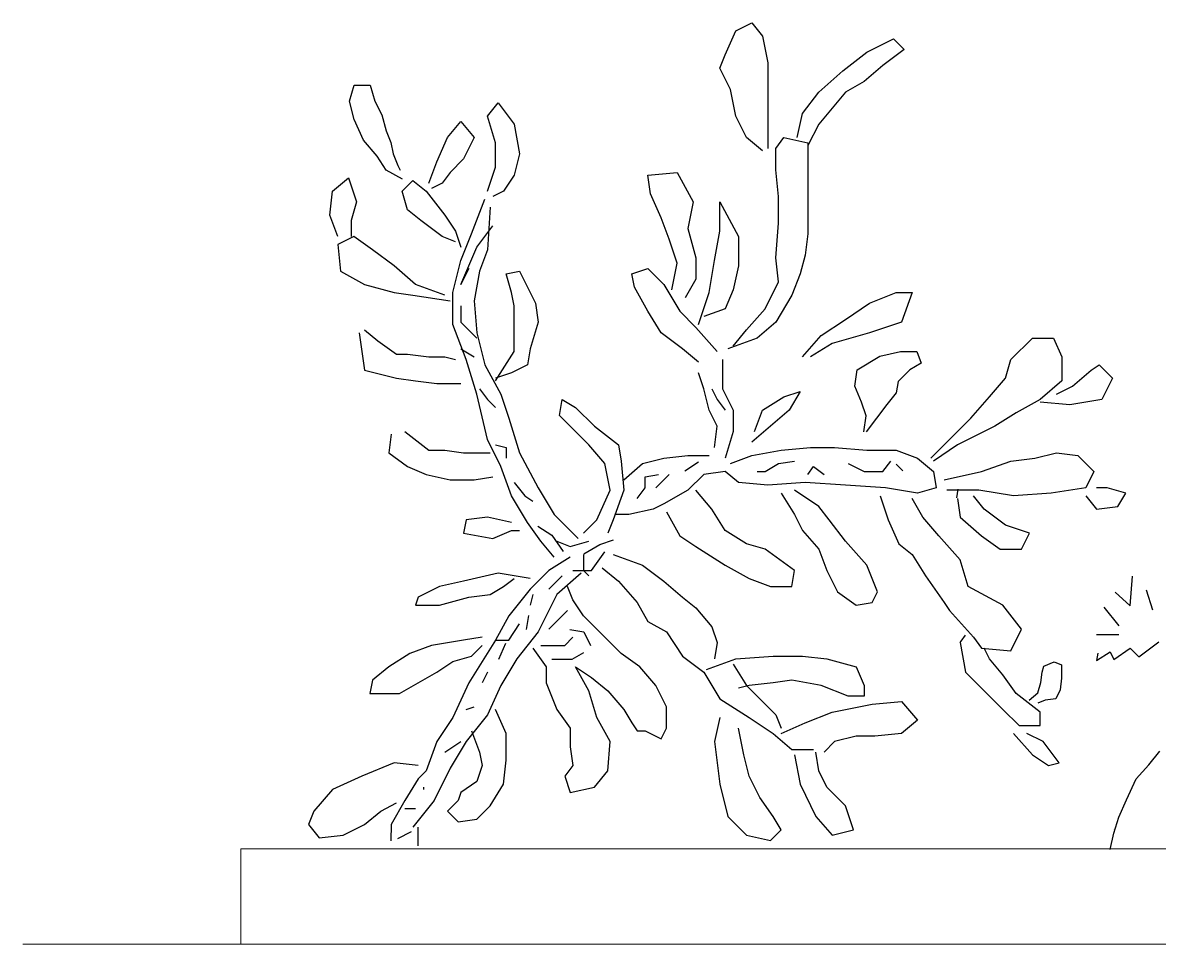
# Model space of a CAD drawing. Header units: millimetres. Extents: x 224.49 to 232.8, y 170.44 to 178.39.
# Drawn here: x 227.664 to 228.796, y 177.464 to 178.382 of the extents above; entities that cross this region are included whole.
import ezdxf

# ---------------------------------------------------------------- set-up
doc = ezdxf.new("R2010")
doc.units = ezdxf.units.MM
doc.layers.add('PROIEZIONI', color=145, linetype='Continuous', lineweight=13)
doc.layers.add('VEGETAZIONE', color=94, linetype='Continuous')

msp = doc.modelspace()

# ---------------------------------------------------------------- linework, layer by layer
at = {"layer": 'PROIEZIONI'}
for p, q in [((227.8815, 177.5597), (232.2167, 177.5597)), ((227.8815, 177.4645), (227.8815, 177.5597))]:
    msp.add_line(p, q, dxfattribs=at)
at = {"layer": 'PROIEZIONI', "color": 5}
msp.add_line((232.5099, 177.4645), (227.6642, 177.4645), dxfattribs=at)
at = {"layer": 'VEGETAZIONE'}
for p, q in [((228.3744, 178.3743), (228.3904, 178.3823)), ((228.3904, 178.3823), (228.401, 178.369)), ((228.3638, 178.3504), (228.3744, 178.3743)), ((228.401, 178.369), (228.4063, 178.3424)), ((228.5048, 178.353), (228.5314, 178.3664)), ((228.5314, 178.3664), (228.542, 178.3557)), ((228.542, 178.3557), (228.5207, 178.3397)), ((228.3585, 178.3371), (228.3638, 178.3504)), ((228.4063, 178.3424), (228.4063, 178.3238)), ((228.4808, 178.3344), (228.5048, 178.353)), ((228.3691, 178.3158), (228.3585, 178.3371)), ((228.4569, 178.3131), (228.4808, 178.3344)), ((228.5207, 178.3397), (228.5021, 178.3238)), ((227.9897, 178.3043), (227.9943, 178.3203)), ((227.9943, 178.3203), (228.0103, 178.3203)), ((228.0103, 178.3203), (228.0149, 178.3043)), ((228.4063, 178.3238), (228.4063, 178.3025)), ((228.5021, 178.3238), (228.4835, 178.3131)), ((228.3744, 178.2892), (228.3691, 178.3158)), ((228.4409, 178.2918), (228.4569, 178.3131)), ((228.4835, 178.3131), (228.4702, 178.2972)), ((227.9943, 178.286), (227.9897, 178.3043)), ((228.0149, 178.3043), (228.0218, 178.2905)), ((228.1271, 178.2892), (228.1377, 178.3025)), ((228.1377, 178.3025), (228.1537, 178.2812)), ((228.4063, 178.3025), (228.4063, 178.2785)), ((228.4702, 178.2972), (228.4569, 178.2812)), ((228.0035, 178.2654), (227.9943, 178.286)), ((228.0218, 178.2905), (228.0263, 178.2745)), ((228.135, 178.2626), (228.1271, 178.2892)), ((228.3851, 178.2679), (228.3744, 178.2892)), ((228.4356, 178.2679), (228.4409, 178.2918)), ((228.0263, 178.2745), (228.0309, 178.2631)), ((228.0872, 178.2679), (228.1005, 178.2838)), ((228.1005, 178.2838), (228.1138, 178.2679)), ((228.1537, 178.2812), (228.159, 178.2519)), ((228.4063, 178.2785), (228.4063, 178.2572)), ((228.4569, 178.2812), (228.4462, 178.2599)), ((228.0172, 178.2493), (228.0035, 178.2654)), ((228.0309, 178.2631), (228.0332, 178.2516)), ((228.0765, 178.2439), (228.0872, 178.2679)), ((228.1138, 178.2679), (228.1031, 178.2466)), ((228.401, 178.2546), (228.3851, 178.2679)), ((228.4143, 178.2572), (228.4223, 178.2679)), ((228.4223, 178.2679), (228.4462, 178.2626)), ((228.0332, 178.2516), (228.0378, 178.2402)), ((228.135, 178.2386), (228.135, 178.2626)), ((228.159, 178.2519), (228.1537, 178.2306)), ((228.4143, 178.2359), (228.4143, 178.2572)), ((228.4462, 178.2626), (228.4462, 178.2359)), ((228.0263, 178.2356), (228.0172, 178.2493)), ((228.0378, 178.2402), (228.04, 178.2356)), ((228.0686, 178.2226), (228.0765, 178.2439)), ((228.1031, 178.2466), (228.0898, 178.2333)), ((228.0423, 178.2265), (228.0263, 178.2356)), ((228.0898, 178.2333), (228.0819, 178.2226)), ((228.1271, 178.2146), (228.135, 178.2386)), ((228.1537, 178.2306), (228.143, 178.2146)), ((228.2867, 178.2306), (228.3159, 178.2333)), ((228.2893, 178.212), (228.2867, 178.2306)), ((228.3159, 178.2333), (228.3319, 178.204)), ((228.417, 178.2093), (228.4143, 178.2359)), ((228.4462, 178.2359), (228.4462, 178.2067)), ((227.9728, 178.2146), (227.9888, 178.228)), ((227.9888, 178.228), (227.9967, 178.204)), ((228.042, 178.2146), (228.0526, 178.2253)), ((228.0526, 178.2253), (228.0659, 178.2146)), ((228.0819, 178.2226), (228.0712, 178.2173)), ((227.9701, 178.1907), (227.9728, 178.2146)), ((228.0473, 178.196), (228.042, 178.2146)), ((228.0659, 178.2146), (228.0845, 178.1907)), ((228.1111, 178.1721), (228.1244, 178.2067)), ((228.143, 178.2146), (228.1324, 178.2093)), ((228.3, 178.188), (228.2893, 178.212)), ((228.417, 178.1827), (228.417, 178.2093)), ((228.4462, 178.2067), (228.4462, 178.1721)), ((227.9967, 178.204), (227.9914, 178.1854)), ((228.0606, 178.1854), (228.0473, 178.196)), ((228.1297, 178.1987), (228.1271, 178.1561)), ((228.3319, 178.204), (228.3265, 178.1774)), ((228.3585, 178.204), (228.3771, 178.1694)), ((228.3585, 178.1747), (228.3585, 178.204)), ((227.9781, 178.1694), (227.9701, 178.1907)), ((227.9914, 178.1854), (227.9914, 178.1694)), ((228.0819, 178.1694), (228.0606, 178.1854)), ((228.0845, 178.1907), (228.0952, 178.1747)), ((228.3079, 178.1667), (228.3, 178.188)), ((228.0952, 178.1747), (228.1005, 178.1588)), ((228.1164, 178.1588), (228.1324, 178.1801)), ((228.3265, 178.1774), (228.3345, 178.1481)), ((228.3531, 178.1455), (228.3585, 178.1747)), ((228.4143, 178.1481), (228.417, 178.1827)), ((227.9941, 178.1694), (227.9781, 178.1614)), ((227.9781, 178.1614), (227.9808, 178.1348)), ((228.0127, 178.1561), (227.9941, 178.1694)), ((228.0952, 178.1641), (228.0819, 178.1694)), ((228.1005, 178.1455), (228.1111, 178.1721)), ((228.3159, 178.1428), (228.3079, 178.1667)), ((228.3771, 178.1694), (228.3771, 178.1401)), ((228.4462, 178.1721), (228.4436, 178.1508)), ((228.034, 178.1401), (228.0127, 178.1561)), ((228.1005, 178.1215), (228.1164, 178.1588)), ((228.1271, 178.1561), (228.1191, 178.1348)), ((228.4436, 178.1508), (228.4383, 178.1321)), ((228.0553, 178.1215), (228.034, 178.1401)), ((228.0925, 178.1135), (228.1005, 178.1455)), ((228.3106, 178.1162), (228.3159, 178.1428)), ((228.3345, 178.1481), (228.3345, 178.1268)), ((228.3478, 178.1135), (228.3531, 178.1455)), ((228.3771, 178.1401), (228.3718, 178.1162)), ((228.417, 178.1242), (228.4143, 178.1481)), ((227.9808, 178.1348), (228.0047, 178.1215)), ((228.1084, 178.1375), (228.1005, 178.1215)), ((228.1191, 178.1348), (228.1138, 178.1055)), ((228.1457, 178.1321), (228.159, 178.1348)), ((228.151, 178.1135), (228.1457, 178.1321)), ((228.159, 178.1348), (228.1749, 178.1029)), ((228.2707, 178.1321), (228.2867, 178.1375)), ((228.2734, 178.1188), (228.2707, 178.1321)), ((228.2867, 178.1375), (228.3026, 178.1215)), ((228.4383, 178.1321), (228.4303, 178.1109)), ((228.0047, 178.1215), (228.034, 178.1135)), ((228.0845, 178.1109), (228.0553, 178.1215)), ((228.2867, 178.0949), (228.2734, 178.1188)), ((228.3026, 178.1215), (228.3186, 178.0949)), ((228.3345, 178.1268), (228.3239, 178.1082)), ((228.3718, 178.1162), (228.3638, 178.0975)), ((228.4037, 178.0975), (228.417, 178.1242)), ((228.034, 178.1135), (228.0526, 178.1109)), ((228.0526, 178.1109), (228.0898, 178.1055)), ((228.0925, 178.0816), (228.0925, 178.1135)), ((228.1138, 178.1055), (228.1164, 178.0736)), ((228.1537, 178.1002), (228.151, 178.1135)), ((228.3372, 178.0816), (228.3478, 178.1135)), ((228.4303, 178.1109), (228.4143, 178.0842)), ((228.5074, 178.1029), (228.534, 178.1135)), ((228.534, 178.1135), (228.55, 178.1135)), ((228.55, 178.1135), (228.5393, 178.0842)), ((228.1005, 178.1002), (228.1005, 178.0842)), ((228.1537, 178.0709), (228.1537, 178.1002)), ((228.1749, 178.1029), (228.1776, 178.0842)), ((228.3, 178.0736), (228.2867, 178.0949)), ((228.3186, 178.0949), (228.3345, 178.0789)), ((228.3638, 178.0975), (228.3425, 178.0896)), ((228.3851, 178.0763), (228.4037, 178.0975)), ((228.4835, 178.0869), (228.5074, 178.1029)), ((228.1058, 178.047), (228.0925, 178.0816)), ((228.1005, 178.0842), (228.1164, 178.0683)), ((228.1776, 178.0842), (228.1696, 178.0576)), ((228.4143, 178.0842), (228.3957, 178.0683)), ((228.4595, 178.0709), (228.4835, 178.0869)), ((228.5393, 178.0842), (228.5074, 178.0736)), ((227.9994, 178.0736), (228.0047, 178.0363)), ((228.0047, 178.0763), (228.018, 178.0656)), ((228.1164, 178.0736), (228.1244, 178.0417)), ((228.1537, 178.055), (228.1537, 178.0709)), ((228.3212, 178.0576), (228.3, 178.0736)), ((228.3345, 178.0789), (228.3558, 178.055)), ((228.3718, 178.0603), (228.3851, 178.0763)), ((228.4409, 178.0496), (228.4595, 178.0709)), ((228.5074, 178.0736), (228.4702, 178.0629)), ((228.018, 178.0656), (228.0366, 178.0523)), ((228.3957, 178.0683), (228.3664, 178.0576)), ((228.4702, 178.0629), (228.4489, 178.0496)), ((228.6484, 178.047), (228.6697, 178.0683)), ((228.6697, 178.0683), (228.6909, 178.0683)), ((228.6909, 178.0683), (228.6989, 178.0496)), ((228.0366, 178.0523), (228.0473, 178.0523)), ((228.0473, 178.0523), (228.0686, 178.0496)), ((228.0686, 178.0496), (228.0845, 178.0496)), ((228.0845, 178.0496), (228.0952, 178.047)), ((228.1005, 178.0576), (228.1138, 178.0496)), ((228.135, 178.0257), (228.1537, 178.055)), ((228.1696, 178.0576), (228.167, 178.0417)), ((228.3372, 178.0443), (228.3212, 178.0576)), ((228.4951, 178.0366), (228.5179, 178.0503)), ((228.5179, 178.0503), (228.5385, 178.0549)), ((228.5385, 178.0549), (228.5545, 178.0549)), ((228.5545, 178.0549), (228.5591, 178.0434)), ((228.6989, 178.0496), (228.6989, 178.0257)), ((228.0047, 178.0363), (228.0366, 178.0283)), ((228.1164, 178.0124), (228.1058, 178.047)), ((228.1244, 178.0417), (228.1404, 178.0124)), ((228.167, 178.0417), (228.151, 178.0337)), ((228.3611, 178.047), (228.3611, 178.0177)), ((228.4928, 178.0205), (228.4951, 178.0366)), ((228.5476, 178.0366), (228.5362, 178.0251)), ((228.5591, 178.0434), (228.5476, 178.0366)), ((228.6431, 178.0283), (228.6484, 178.047)), ((228.7096, 178.0204), (228.7282, 178.0363)), ((228.7282, 178.0363), (228.7362, 178.0417)), ((228.7362, 178.0417), (228.7495, 178.0283)), ((228.0366, 178.0283), (228.0553, 178.0257)), ((228.0553, 178.0257), (228.0765, 178.023)), ((228.151, 178.0337), (228.135, 178.0283)), ((228.3425, 178.0177), (228.3372, 178.0337)), ((228.5362, 178.0251), (228.5339, 178.0137)), ((228.6271, 178.0097), (228.6431, 178.0283)), ((228.6989, 178.0257), (228.6776, 178.0071)), ((228.7495, 178.0283), (228.7388, 178.0071)), ((228.0765, 178.023), (228.1005, 178.023)), ((228.1191, 178.0177), (228.1271, 178.0071)), ((228.3478, 177.9964), (228.3425, 178.0177)), ((228.3505, 178.0177), (228.3558, 178.0071)), ((228.3611, 178.0177), (228.3718, 177.9964)), ((228.4223, 178.0097), (228.4383, 178.015)), ((228.4383, 178.015), (228.4276, 177.9964)), ((228.4996, 178.0045), (228.4928, 178.0205)), ((228.5339, 178.0137), (228.5248, 178.0022)), ((228.6936, 178.0124), (228.7096, 178.0204)), ((228.1271, 177.9671), (228.1164, 178.0124)), ((228.1271, 178.0071), (228.135, 177.9991)), ((228.1404, 178.0124), (228.1483, 177.9884)), ((228.1989, 177.9911), (228.2015, 178.0071)), ((228.2015, 178.0071), (228.2148, 177.9991)), ((228.3558, 178.0071), (228.3638, 177.9964)), ((228.401, 177.9964), (228.4223, 178.0097)), ((228.5042, 177.9908), (228.4996, 178.0045)), ((228.6085, 177.9884), (228.6271, 178.0097)), ((228.6776, 178.0071), (228.6537, 177.9937)), ((228.7069, 178.0017), (228.6776, 178.0044)), ((228.7388, 178.0071), (228.7069, 178.0017)), ((228.2095, 177.9804), (228.1989, 177.9911)), ((228.2148, 177.9991), (228.2335, 177.9804)), ((228.3558, 177.9804), (228.3478, 177.9964)), ((228.3718, 177.9964), (228.3718, 177.9751)), ((228.393, 177.9751), (228.401, 177.9964)), ((228.4276, 177.9964), (228.409, 177.9804)), ((228.5248, 178.0022), (228.5042, 177.9748)), ((228.6537, 177.9937), (228.6324, 177.9804)), ((228.1483, 177.9884), (228.159, 177.9538)), ((228.2281, 177.9618), (228.2095, 177.9804)), ((228.2335, 177.9804), (228.2574, 177.9618)), ((228.3531, 177.9591), (228.3558, 177.9804)), ((228.409, 177.9804), (228.3904, 177.9645)), ((228.5019, 177.9748), (228.5042, 177.9908)), ((228.5872, 177.9671), (228.6085, 177.9884)), ((228.6324, 177.9804), (228.6111, 177.9698)), ((228.0313, 177.9725), (228.0287, 177.9538)), ((228.0446, 177.9751), (228.0686, 177.9565)), ((228.3718, 177.9751), (228.3638, 177.9485)), ((228.6111, 177.9698), (228.5952, 177.9618)), ((228.1404, 177.9405), (228.1271, 177.9671)), ((228.135, 177.9618), (228.1457, 177.9591)), ((228.1457, 177.9591), (228.1457, 177.9485)), ((228.2441, 177.9432), (228.2281, 177.9618)), ((228.2574, 177.9618), (228.2601, 177.9458)), ((228.4196, 177.9565), (228.4489, 177.9591)), ((228.4489, 177.9591), (228.4728, 177.9591)), ((228.4728, 177.9591), (228.5048, 177.9565)), ((228.5686, 177.9485), (228.5872, 177.9671)), ((228.5952, 177.9618), (228.5712, 177.9458)), ((228.0287, 177.9538), (228.0473, 177.9405)), ((228.0686, 177.9565), (228.0845, 177.9565)), ((228.0845, 177.9565), (228.1031, 177.9538)), ((228.1031, 177.9538), (228.1297, 177.9538)), ((228.159, 177.9538), (228.1776, 177.9192)), ((228.2601, 177.9458), (228.2627, 177.9166)), ((228.2813, 177.9432), (228.3026, 177.9485)), ((228.3026, 177.9485), (228.3265, 177.9512)), ((228.3265, 177.9512), (228.3478, 177.9512)), ((228.3691, 177.9432), (228.3904, 177.9512)), ((228.3904, 177.9512), (228.4196, 177.9565)), ((228.417, 177.9432), (228.4329, 177.9458)), ((228.5048, 177.9565), (228.534, 177.9565)), ((228.5207, 177.9352), (228.5287, 177.9458)), ((228.534, 177.9565), (228.5553, 177.9485)), ((228.5553, 177.9485), (228.5712, 177.9352)), ((228.6191, 177.9352), (228.6484, 177.9458)), ((228.6484, 177.9458), (228.6723, 177.9485)), ((228.6723, 177.9485), (228.6936, 177.9538)), ((228.6936, 177.9538), (228.7149, 177.9512)), ((228.7149, 177.9512), (228.7308, 177.9352)), ((228.0473, 177.9405), (228.0659, 177.9325)), ((228.151, 177.9112), (228.1404, 177.9405)), ((228.2494, 177.9166), (228.2441, 177.9432)), ((228.2627, 177.9272), (228.2813, 177.9432)), ((228.3236, 177.9359), (228.3373, 177.945)), ((228.3638, 177.9352), (228.3425, 177.9325)), ((228.3771, 177.9245), (228.3638, 177.9352)), ((228.3957, 177.9352), (228.4037, 177.9352)), ((228.4037, 177.9352), (228.417, 177.9432)), ((228.4462, 177.9325), (228.4516, 177.9405)), ((228.4516, 177.9405), (228.4622, 177.9325)), ((228.4861, 177.9432), (228.5021, 177.9352)), ((228.5021, 177.9352), (228.5207, 177.9352)), ((228.5339, 177.9428), (228.5408, 177.9359)), ((228.5712, 177.9352), (228.5739, 177.9192)), ((228.5819, 177.9272), (228.6191, 177.9352)), ((228.7308, 177.9352), (228.7229, 177.9192)), ((228.0659, 177.9325), (228.0898, 177.9272)), ((228.0898, 177.9272), (228.1138, 177.9272)), ((228.1138, 177.9272), (228.1324, 177.9299)), ((228.1537, 177.9245), (228.1643, 177.9112)), ((228.284, 177.9299), (228.2973, 177.9325)), ((228.284, 177.9192), (228.284, 177.9299)), ((228.2946, 177.9192), (228.3026, 177.9272)), ((228.3026, 177.9272), (228.3079, 177.9325)), ((228.3425, 177.9325), (228.3265, 177.9166)), ((228.4063, 177.9219), (228.3771, 177.9245)), ((228.4436, 177.9245), (228.4063, 177.9219)), ((228.4835, 177.9219), (228.4436, 177.9245)), ((228.1776, 177.9192), (228.1936, 177.8926)), ((228.2361, 177.8873), (228.2494, 177.9166)), ((228.2627, 177.9166), (228.2521, 177.8873)), ((228.276, 177.9086), (228.284, 177.9192)), ((228.3265, 177.9166), (228.3026, 177.9033)), ((228.3505, 177.8979), (228.3345, 177.9166)), ((228.4196, 177.9139), (228.4329, 177.8926)), ((228.4569, 177.9006), (228.4329, 177.9166)), ((228.5234, 177.9192), (228.4835, 177.9219)), ((228.5553, 177.9139), (228.5234, 177.9192)), ((228.5739, 177.9192), (228.5553, 177.9139)), ((228.6165, 177.9166), (228.5845, 177.9166)), ((228.5944, 177.9091), (228.5959, 177.9179)), ((228.651, 177.9112), (228.6165, 177.9166)), ((228.6883, 177.9139), (228.651, 177.9112)), ((228.7229, 177.9192), (228.6883, 177.9139)), ((228.7441, 177.9192), (228.7335, 177.9192)), ((228.7628, 177.9139), (228.7441, 177.9192)), ((228.7548, 177.9006), (228.7628, 177.9139)), ((228.167, 177.8846), (228.151, 177.9112)), ((228.1643, 177.9112), (228.1723, 177.9059)), ((228.3026, 177.9033), (228.292, 177.8979)), ((228.4675, 177.8873), (228.4569, 177.9006)), ((228.5181, 177.9112), (228.526, 177.8873)), ((228.5606, 177.8899), (228.55, 177.9086)), ((228.5952, 177.9086), (228.5978, 177.8899)), ((228.6218, 177.8979), (228.6111, 177.9112)), ((228.7229, 177.9112), (228.7335, 177.8979)), ((228.7335, 177.8979), (228.7548, 177.9006)), ((228.1271, 177.8899), (228.1058, 177.8873)), ((228.151, 177.8846), (228.1271, 177.8899)), ((228.1936, 177.8926), (228.2175, 177.8687)), ((228.268, 177.8926), (228.2547, 177.8926)), ((228.292, 177.8979), (228.268, 177.8926)), ((228.3053, 177.8953), (228.3186, 177.8713)), ((228.3638, 177.8766), (228.3505, 177.8979)), ((228.4329, 177.8926), (228.4409, 177.8766)), ((228.5766, 177.8713), (228.5606, 177.8899)), ((228.5978, 177.8899), (228.6191, 177.8713)), ((228.6431, 177.882), (228.6218, 177.8979)), ((228.1058, 177.8873), (228.1031, 177.874)), ((228.1803, 177.866), (228.167, 177.8846)), ((228.1772, 177.881), (228.191, 177.8718)), ((228.2228, 177.874), (228.2361, 177.8873)), ((228.2521, 177.8873), (228.2468, 177.874)), ((228.4835, 177.866), (228.4675, 177.8873)), ((228.526, 177.8873), (228.5367, 177.8633)), ((228.667, 177.874), (228.6431, 177.882)), ((228.1031, 177.874), (228.1324, 177.8687)), ((228.1324, 177.8687), (228.151, 177.8766)), ((228.151, 177.8766), (228.159, 177.8766)), ((228.191, 177.8718), (228.2024, 177.8558)), ((228.239, 177.8627), (228.2527, 177.8673)), ((228.3186, 177.8713), (228.3345, 177.8607)), ((228.3851, 177.8633), (228.3638, 177.8766)), ((228.4409, 177.8766), (228.4569, 177.858)), ((228.5978, 177.8474), (228.5766, 177.8713)), ((228.6191, 177.8713), (228.6377, 177.858)), ((228.659, 177.858), (228.667, 177.874)), ((228.1936, 177.85), (228.1803, 177.866)), ((228.1962, 177.866), (228.2095, 177.8607)), ((228.2095, 177.8607), (228.2281, 177.866)), ((228.223, 177.8535), (228.239, 177.8627)), ((228.2308, 177.8367), (228.2441, 177.8553)), ((228.3345, 177.8607), (228.3638, 177.842)), ((228.4037, 177.858), (228.3851, 177.8633)), ((228.4329, 177.8367), (228.4037, 177.858)), ((228.4569, 177.858), (228.4649, 177.8367)), ((228.5048, 177.842), (228.4835, 177.866)), ((228.5367, 177.8633), (228.55, 177.8527)), ((228.6377, 177.858), (228.659, 177.858)), ((228.2095, 177.85), (228.1882, 177.8367)), ((228.2228, 177.8527), (228.2228, 177.8367)), ((228.2521, 177.8527), (228.2813, 177.842)), ((228.55, 177.8527), (228.5633, 177.8314)), ((228.6058, 177.8207), (228.5978, 177.8474)), ((228.1377, 177.8341), (228.1031, 177.8261)), ((228.1696, 177.8287), (228.1377, 177.8341)), ((228.1882, 177.8367), (228.1696, 177.8181)), ((228.2202, 177.8341), (228.1962, 177.8128)), ((228.2122, 177.8367), (228.2308, 177.8367)), ((228.2228, 177.8367), (228.2281, 177.8314)), ((228.2414, 177.8394), (228.2574, 177.8261)), ((228.2813, 177.842), (228.3026, 177.8261)), ((228.3638, 177.842), (228.3877, 177.8287)), ((228.4303, 177.8207), (228.4329, 177.8367)), ((228.4649, 177.8367), (228.4755, 177.8154)), ((228.5154, 177.8154), (228.5048, 177.842)), ((228.1031, 177.8261), (228.0792, 177.8207)), ((228.143, 177.8207), (228.1537, 177.8287)), ((228.1882, 177.8181), (228.2015, 177.8314)), ((228.2574, 177.8261), (228.276, 177.8048)), ((228.3026, 177.8261), (228.3212, 177.8101)), ((228.3877, 177.8287), (228.409, 177.8207)), ((228.5633, 177.8314), (228.5819, 177.8048)), ((228.767, 177.8014), (228.7695, 177.8311)), ((228.0579, 177.8101), (228.0553, 177.8021)), ((228.0792, 177.8207), (228.0579, 177.8101)), ((228.0792, 177.8021), (228.1084, 177.8101)), ((228.1084, 177.8101), (228.1297, 177.8128)), ((228.1297, 177.8128), (228.143, 177.8207)), ((228.1696, 177.8181), (228.1483, 177.7915)), ((228.1723, 177.8128), (228.1696, 177.8021)), ((228.1962, 177.8128), (228.1776, 177.7755)), ((228.2122, 177.8074), (228.2069, 177.8207)), ((228.3212, 177.8101), (228.3345, 177.7995)), ((228.409, 177.8207), (228.4303, 177.8207)), ((228.4755, 177.8154), (228.4941, 177.8021)), ((228.5101, 177.8048), (228.5154, 177.8154)), ((228.6404, 177.8021), (228.6058, 177.8207)), ((228.7522, 177.8151), (228.767, 177.8014)), ((228.7831, 177.8175), (228.7893, 177.7977)), ((228.0553, 177.8021), (228.0792, 177.8021)), ((228.2228, 177.7915), (228.2122, 177.8074)), ((228.276, 177.8048), (228.2867, 177.7861)), ((228.3345, 177.7995), (228.3505, 177.7808)), ((228.4941, 177.8021), (228.5101, 177.8048)), ((228.5819, 177.8048), (228.5872, 177.7968)), ((228.659, 177.7782), (228.6404, 177.8021)), ((228.741, 177.8002), (228.7559, 177.7816)), ((228.1483, 177.7915), (228.135, 177.7675)), ((228.1658, 177.778), (228.1681, 177.7918)), ((228.1882, 177.7782), (228.1989, 177.7888)), ((228.1989, 177.7888), (228.2069, 177.7968)), ((228.2361, 177.7782), (228.2228, 177.7915)), ((228.5872, 177.7968), (228.6111, 177.7702)), ((228.1483, 177.7675), (228.159, 177.7835)), ((228.2092, 177.778), (228.223, 177.7757)), ((228.2601, 177.7542), (228.2361, 177.7782)), ((228.2867, 177.7861), (228.3053, 177.7755)), ((228.3505, 177.7808), (228.3558, 177.7649)), ((228.6484, 177.7569), (228.659, 177.7782)), ((228.1031, 177.7675), (228.0712, 177.7622)), ((228.1217, 177.7702), (228.1031, 177.7675)), ((228.135, 177.7675), (228.1217, 177.7462)), ((228.135, 177.7675), (228.1483, 177.7675)), ((228.1776, 177.7755), (228.1563, 177.7489)), ((228.2042, 177.7622), (228.2122, 177.7702)), ((228.223, 177.7757), (228.2298, 177.762)), ((228.3053, 177.7755), (228.3212, 177.7515)), ((228.3558, 177.7649), (228.3531, 177.7489)), ((228.5978, 177.7649), (228.5988, 177.7664)), ((228.5978, 177.7649), (228.6032, 177.7356)), ((228.5988, 177.7664), (228.6032, 177.7723)), ((228.6111, 177.7702), (228.6191, 177.7595)), ((228.7336, 177.773), (228.7559, 177.773)), ((228.7757, 177.7507), (228.7955, 177.7656)), ((228.0499, 177.7542), (228.0287, 177.7409)), ((228.0712, 177.7622), (228.0499, 177.7542)), ((228.1111, 177.7515), (228.1217, 177.7622)), ((228.1384, 177.7483), (228.1452, 177.7643)), ((228.1723, 177.7595), (228.1856, 177.7409)), ((228.1803, 177.7622), (228.2042, 177.7622)), ((228.2115, 177.7483), (228.223, 177.7551)), ((228.2787, 177.7409), (228.2601, 177.7542)), ((228.6191, 177.7595), (228.6484, 177.7569)), ((228.6271, 177.7489), (228.6218, 177.7595)), ((228.7336, 177.747), (228.7472, 177.7557)), ((228.7349, 177.7544), (228.7336, 177.747)), ((228.7472, 177.7557), (228.7509, 177.7482)), ((228.7509, 177.7482), (228.767, 177.7594)), ((228.767, 177.7594), (228.7757, 177.7507)), ((228.0765, 177.7356), (228.0925, 177.7462)), ((228.0925, 177.7462), (228.1111, 177.7515)), ((228.1217, 177.7462), (228.1084, 177.7249)), ((228.1563, 177.7489), (228.1404, 177.7223)), ((228.191, 177.7483), (228.2115, 177.7483)), ((228.3212, 177.7515), (228.3425, 177.7356)), ((228.3452, 177.7382), (228.3744, 177.7489)), ((228.3718, 177.7436), (228.3851, 177.7223)), ((228.3744, 177.7489), (228.4117, 177.7515)), ((228.4117, 177.7515), (228.4409, 177.7515)), ((228.4409, 177.7515), (228.4649, 177.7489)), ((228.4649, 177.7489), (228.4941, 177.7409)), ((228.6404, 177.7329), (228.6271, 177.7489)), ((228.6811, 177.7414), (228.6914, 177.7458)), ((228.6914, 177.7458), (228.6987, 177.7429)), ((228.6987, 177.7429), (228.6987, 177.7296)), ((228.0287, 177.7409), (228.0127, 177.7276)), ((228.0393, 177.7143), (228.0765, 177.7356)), ((228.1271, 177.7356), (228.1217, 177.7249)), ((228.1856, 177.7409), (228.1856, 177.7249)), ((228.2148, 177.7409), (228.2308, 177.7303)), ((228.2281, 177.7169), (228.2148, 177.7409)), ((228.2946, 177.7223), (228.2787, 177.7409)), ((228.3425, 177.7356), (228.3585, 177.709)), ((228.4941, 177.7409), (228.5021, 177.7223)), ((228.6032, 177.7356), (228.6244, 177.7143)), ((228.6537, 177.7143), (228.6404, 177.7329)), ((228.6782, 177.7252), (228.6796, 177.7355)), ((228.6796, 177.7355), (228.6811, 177.7414)), ((228.0127, 177.7276), (228.01, 177.7143)), ((228.1084, 177.7249), (228.0925, 177.6903)), ((228.1404, 177.7223), (228.1271, 177.693)), ((228.1856, 177.7249), (228.1962, 177.6983)), ((228.2308, 177.7303), (228.2468, 177.7169)), ((228.3053, 177.701), (228.2946, 177.7223)), ((228.3877, 177.7223), (228.3771, 177.7196)), ((228.3851, 177.7223), (228.3984, 177.709)), ((228.4117, 177.7249), (228.3877, 177.7223)), ((228.4303, 177.7276), (228.4117, 177.7249)), ((228.4595, 177.7223), (228.4303, 177.7276)), ((228.4861, 177.7116), (228.4595, 177.7223)), ((228.5021, 177.7223), (228.5021, 177.7116)), ((228.6752, 177.7149), (228.6782, 177.7252)), ((228.6987, 177.7296), (228.6973, 177.7179)), ((228.01, 177.7143), (228.0393, 177.7143)), ((228.2361, 177.6903), (228.2281, 177.7169)), ((228.2468, 177.7169), (228.2627, 177.6983)), ((228.3585, 177.709), (228.3877, 177.6903)), ((228.3984, 177.709), (228.4143, 177.693)), ((228.5021, 177.7116), (228.4861, 177.7116)), ((228.6244, 177.7143), (228.6404, 177.6983)), ((228.6776, 177.6957), (228.6537, 177.7143)), ((228.6664, 177.7076), (228.6752, 177.7149)), ((228.6929, 177.709), (228.6826, 177.7076)), ((228.6973, 177.7179), (228.6929, 177.709)), ((228.1058, 177.6983), (228.1138, 177.701)), ((228.1457, 177.6744), (228.135, 177.6983)), ((228.1962, 177.6983), (228.2095, 177.6797)), ((228.2627, 177.6983), (228.2707, 177.685)), ((228.3053, 177.6797), (228.3053, 177.701)), ((228.4702, 177.6957), (228.5101, 177.7036)), ((228.5101, 177.7036), (228.5393, 177.7063)), ((228.5393, 177.7063), (228.5553, 177.6877)), ((228.6404, 177.6983), (228.6564, 177.6823)), ((228.6826, 177.7076), (228.6752, 177.7046)), ((228.0925, 177.6903), (228.0765, 177.6664)), ((228.1271, 177.693), (228.1058, 177.6664)), ((228.2494, 177.6664), (228.2361, 177.6903)), ((228.3585, 177.6903), (228.3531, 177.6664)), ((228.3877, 177.6903), (228.4117, 177.6744)), ((228.4143, 177.693), (228.4196, 177.6797)), ((228.4436, 177.685), (228.4702, 177.6957)), ((228.5553, 177.6877), (228.5393, 177.6744)), ((228.6776, 177.6823), (228.6776, 177.6957)), ((228.1111, 177.677), (228.1191, 177.6557)), ((228.1457, 177.6477), (228.1457, 177.6744)), ((228.2095, 177.6797), (228.2095, 177.6611)), ((228.2707, 177.685), (228.276, 177.677)), ((228.276, 177.677), (228.284, 177.677)), ((228.284, 177.677), (228.3, 177.669)), ((228.3, 177.669), (228.3053, 177.6797)), ((228.3824, 177.6531), (228.3771, 177.6797)), ((228.4117, 177.6744), (228.4303, 177.6584)), ((228.4196, 177.6744), (228.4436, 177.685)), ((228.5393, 177.6744), (228.5127, 177.6717)), ((228.651, 177.6744), (228.6697, 177.6531)), ((228.6564, 177.6823), (228.6776, 177.6823)), ((228.6803, 177.6664), (228.6643, 177.6744)), ((228.0765, 177.6664), (228.0659, 177.6371)), ((228.0845, 177.6557), (228.1005, 177.6664)), ((228.1058, 177.6664), (228.0898, 177.6398)), ((228.2468, 177.6371), (228.2494, 177.6664)), ((228.3531, 177.6664), (228.3585, 177.6238)), ((228.4728, 177.6664), (228.4622, 177.6557)), ((228.4941, 177.6717), (228.4728, 177.6664)), ((228.5127, 177.6717), (228.4941, 177.6717)), ((228.6963, 177.6451), (228.6803, 177.6664)), ((228.1191, 177.6557), (228.1217, 177.6424)), ((228.2095, 177.6611), (228.2122, 177.6424)), ((228.3877, 177.6318), (228.3824, 177.6531)), ((228.4303, 177.6584), (228.4516, 177.6584)), ((228.4329, 177.6531), (228.4383, 177.6238)), ((228.4569, 177.6371), (228.4542, 177.6557)), ((228.6697, 177.6531), (228.6856, 177.6424)), ((228.7856, 177.6431), (228.7967, 177.6567)), ((228.034, 177.6451), (228.0021, 177.6318)), ((228.0579, 177.6424), (228.034, 177.6451)), ((228.1217, 177.6424), (228.1164, 177.6265)), ((228.143, 177.6238), (228.1457, 177.6477)), ((228.2122, 177.6424), (228.2042, 177.6318)), ((228.6856, 177.6424), (228.6963, 177.6451)), ((228.7732, 177.6294), (228.7856, 177.6431)), ((228.0021, 177.6318), (227.9728, 177.6185)), ((228.0579, 177.6291), (228.0446, 177.6078)), ((228.0659, 177.6371), (228.0579, 177.6291)), ((228.0898, 177.6398), (228.0739, 177.6078)), ((228.2042, 177.6318), (228.2095, 177.6158)), ((228.2335, 177.6211), (228.2468, 177.6371)), ((228.3984, 177.6105), (228.3877, 177.6318)), ((228.4649, 177.6211), (228.4569, 177.6371)), ((228.7633, 177.6084), (228.7732, 177.6294)), ((227.9728, 177.6185), (227.9542, 177.5972)), ((228.0632, 177.6211), (228.0632, 177.6185)), ((228.1164, 177.6265), (228.1005, 177.6158)), ((228.1297, 177.6025), (228.143, 177.6238)), ((228.2095, 177.6158), (228.2335, 177.6211)), ((228.3585, 177.6238), (228.3664, 177.5919)), ((228.4383, 177.6238), (228.4542, 177.5919)), ((228.4835, 177.6025), (228.4649, 177.6211)), ((228.0446, 177.6078), (228.0313, 177.5839)), ((228.0739, 177.6078), (228.0526, 177.5812)), ((228.0978, 177.6078), (228.0872, 177.5972)), ((228.1005, 177.6158), (228.0978, 177.6078)), ((228.4117, 177.5919), (228.3984, 177.6105)), ((228.7559, 177.5911), (228.7633, 177.6084)), ((227.9542, 177.5972), (227.9489, 177.5839)), ((228.0047, 177.5839), (228.0207, 177.5972)), ((228.0207, 177.5972), (228.0366, 177.6052)), ((228.0446, 177.5998), (228.0553, 177.5998)), ((228.0872, 177.5972), (228.0978, 177.5865)), ((228.1164, 177.5892), (228.1297, 177.6025)), ((228.4915, 177.5786), (228.4835, 177.6025)), ((227.9489, 177.5839), (227.9595, 177.5706)), ((227.9834, 177.5732), (228.0047, 177.5839)), ((228.0313, 177.5839), (228.0309, 177.5675)), ((228.0978, 177.5865), (228.1164, 177.5892)), ((228.3664, 177.5919), (228.3851, 177.5732)), ((228.4196, 177.5786), (228.4117, 177.5919)), ((228.4542, 177.5919), (228.4702, 177.5732)), ((228.7509, 177.575), (228.7559, 177.5911)), ((227.9595, 177.5706), (227.9834, 177.5732)), ((228.0378, 177.5698), (228.0515, 177.5767)), ((228.0579, 177.5626), (228.0579, 177.5812)), ((228.3851, 177.5732), (228.409, 177.5679)), ((228.409, 177.5679), (228.4196, 177.5786)), ((228.4702, 177.5732), (228.4915, 177.5786)), ((228.7472, 177.5589), (228.7509, 177.575)), ((228.7508, 177.5786), (228.7508, 177.5786))]:
    msp.add_line(p, q, dxfattribs=at)

doc.saveas('drawing.dxf')
